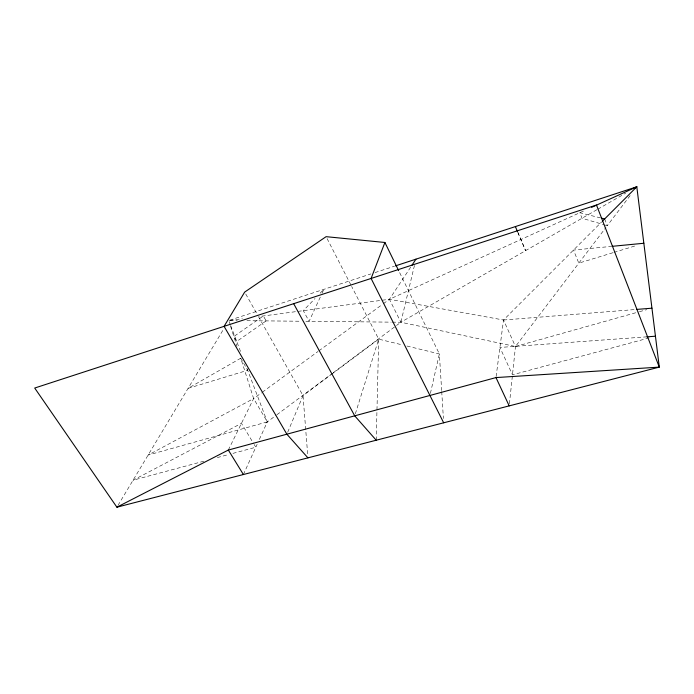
<?xml version="1.0" encoding="UTF-8"?>
<svg xmlns="http://www.w3.org/2000/svg" width="694" height="694" viewBox="0 0 694 694"><rect width="100%" height="100%" fill="white"/><g stroke="black" fill="none" stroke-linecap="round" stroke-linejoin="round"><path stroke-width="0.52" stroke-dasharray="3.47 2.6" d="M376.226 440.222L378.707 339.14L351.667 286.466M509.422 403.743L515.477 346.514L503.523 320.012L389.412 299.288L259.157 316.499M496.115 376.547L503.523 320.012L601.611 221.967M430.401 393.394L439.363 353.94L399.119 271.554M414.457 265.472L400.872 322.242L396.534 325.477M355.354 413.789L378.707 339.14L402.763 345.005M287.698 432.223L303.026 395.623L330.544 375.081M243.394 474.523L257.136 444.307M259.348 439.432L267.329 421.883L246.925 368.288M320.272 297.101L309.099 321.322L303.321 310.66L315.059 298.481M322.068 293.224L323.855 289.346L320.186 293.154M228.326 450.05L253.622 398.573L261.456 392.847M118.006 505.336L223.728 328.878M410.657 267.19L389.412 299.288L383.322 303.746M392.231 322.155L400.872 322.242L515.477 346.514L605.966 227.389M605.246 225.09L607.259 225.689L631.019 194.415M331.411 374.439L378.707 339.14M265.854 422.993L276.004 415.42M276.871 414.769L332.365 373.363M333.233 372.713L395.667 326.128M262.323 392.205L318.034 351.476M318.902 350.843L382.446 304.38M596.866 209.727L400.872 322.242L389.412 299.288L585.71 210.039M597.794 209.198L625.65 193.201M240.757 358.217L188.1 388.345L247.689 370.275L240.757 358.217L253.622 398.573L267.329 421.883L148.126 455.064L253.622 398.573M229.766 320.177L370.934 273.922M375.029 272.586L394.47 266.21M612.871 252.729L578.805 263.147L573.496 250.074L610.798 246.457M613.904 252.416L636.615 245.468M515.477 346.514L638.402 311.996M639.443 311.71L646.739 309.663M649.185 337.909L512.484 374.829L499.923 347.451L646.808 336.842M203.793 461.215L133.057 480.222L241.443 423.349L253.596 443.561M217.317 457.58L228.76 454.501M232.915 453.382L255.808 447.24L254.151 444.481M229.792 320.376L242.38 318.711M503.523 320.012L634.741 309.567M229.809 320.524L237.287 320.602M246.899 320.697L300.502 321.235M305.872 321.287L391.156 322.146M406.944 346.028L439.363 353.94L441.653 390.522M600.518 217.899L579.82 212.72L582.014 218.254L604.231 224.795M245.728 293.978L257.934 315.623M258.463 316.568L303.026 395.623L307.772 455.706M327.082 238.589L351.173 285.512M517.845 232.36L525.61 250.638L517.915 232.559M604.656 218.931L607.259 225.689M229.124 321.513L230.261 324.506M230.642 325.503L240.506 351.407M230.651 326.518L236.984 346.384M441.722 391.598L443.405 418.499M266.132 320.888L236.723 341.483L233.843 336.512L263.356 315.944L266.132 320.888"/><path stroke-width="1.04" d="M307.936 457.858L286.865 434.201L224.084 326.345L244.67 292.096L326.102 236.671L384.91 242.475L371.099 278.45L443.674 422.802M411.837 265.412L415.966 259.166M602.375 221.213L636.797 186.807L659.3 367.117L116.896 507.193L34.7 388.041L596.493 205.025L659.3 367.117L495.984 377.579L228.326 450.05L116.896 507.193M634.012 188.404L636.797 186.807L395.493 265.871M591.609 207.359L636.797 186.807M611.865 246.353L643.841 243.264M636.884 309.394L651.944 308.197M646.808 336.842L655.44 336.217M601.551 218.159L604.656 218.931M376.226 440.222L354.712 415.827L293.683 303.668M228.326 450.05L243.394 474.523M384.91 242.475L398.642 270.591M495.984 377.579L509.196 405.877M515.39 226.591L517.498 231.562"/></g></svg>
